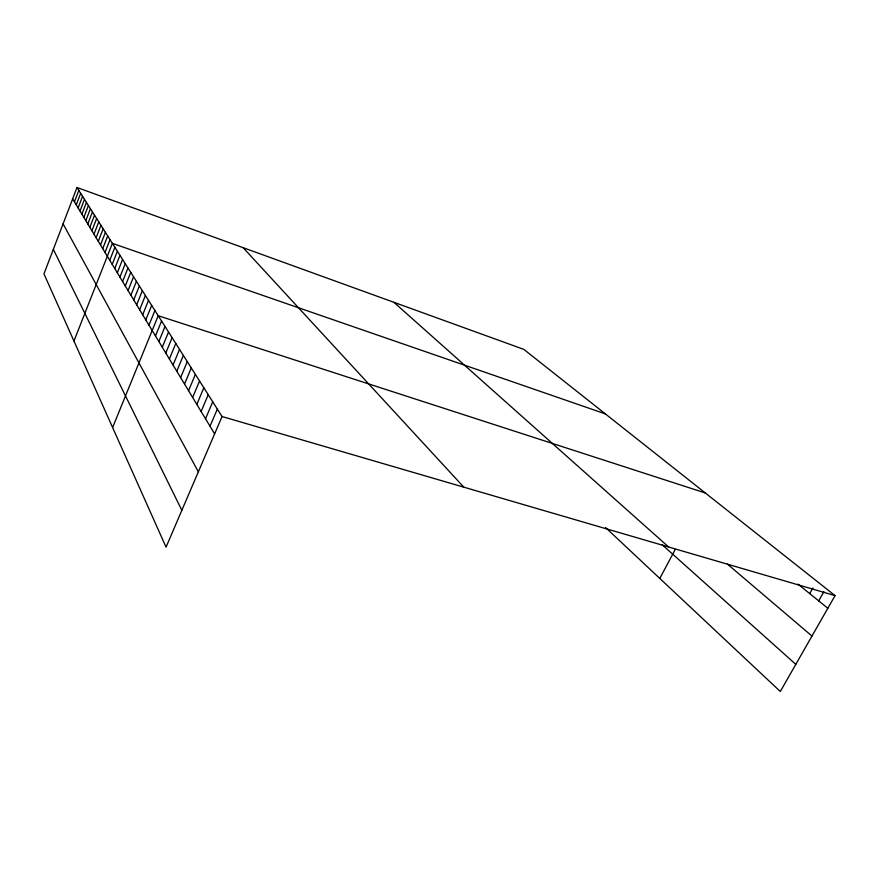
<?xml version="1.0" encoding="UTF-8"?>
<svg xmlns="http://www.w3.org/2000/svg" width="879" height="879" viewBox="0 0 879 879"><rect width="100%" height="100%" fill="white"/><g stroke="black" fill="none" stroke-linecap="round" stroke-linejoin="round"><path stroke-width="1.32" d="M77 187.502L43.95 273.874L166.054 547.134L222.057 416.536L77 187.502L523.807 349.37L835.05 595.621L780.31 691.498L605.543 527.532M74.451 201.829L78.835 190.391M76.264 204.851L80.692 193.325M78.121 207.905L82.582 196.303M80 211.015L84.494 199.335M81.901 214.168L86.439 202.401M83.835 217.377L88.416 205.521M85.812 220.64L90.427 208.697M87.801 223.947L92.46 211.916M89.834 227.298L94.536 215.19M91.899 230.716L96.646 218.508M93.998 234.188L98.778 221.893M96.13 237.715L100.953 225.321M98.294 241.296L103.173 228.815M100.492 244.944L105.414 232.364M102.733 248.647L107.699 235.979M105.008 252.416L110.029 239.648M73.957 341.041L112.391 243.384L605.356 413.888M109.754 260.272L114.874 247.296M112.226 264.37L117.401 251.284M114.753 268.534L119.973 255.349M117.314 272.787L122.588 259.481M119.929 277.105L125.257 263.689M122.588 281.511L127.971 267.985M125.29 285.994L130.74 272.347M128.059 290.564L133.564 276.808M130.872 295.223L136.432 281.346M133.74 299.97L139.365 285.972M136.663 304.804L142.354 290.685M139.64 309.749L145.398 295.498M142.684 314.781L148.507 300.398M145.793 319.912L151.671 305.409M148.958 325.153L154.913 310.507M112.6 427.513L158.209 315.726L705.321 492.987M155.484 335.954L161.582 321.044M158.846 341.524L165.021 326.472M162.285 347.216L168.537 332.02M165.79 353.028L172.119 337.679M169.383 358.962L175.789 343.469M173.042 365.027L179.536 349.392M176.789 371.224L183.359 355.435M180.624 377.563L187.282 361.61M184.535 384.046L191.281 367.938M188.545 390.672L195.38 374.399M192.633 397.462L199.566 381.014M196.83 404.395L203.851 387.782M201.126 411.504L208.246 394.715M205.521 418.778L212.74 401.813M210.015 426.227L217.344 409.087M659.788 578.426L675.259 549.397M809.713 593.611L812.921 587.941M818.69 600.873L823.876 591.743M222.057 416.536L835.05 595.621M798.022 584.139L827.831 608.268M727.471 564.131L811.965 636.055M393.924 302.31L668.666 547.013M662.305 544.881L795.803 664.348M243.131 247.691L463.804 487.164M72.649 198.863L214.63 433.863M63.09 223.859L198.357 471.814M53.333 249.361L181.843 510.325"/></g></svg>
